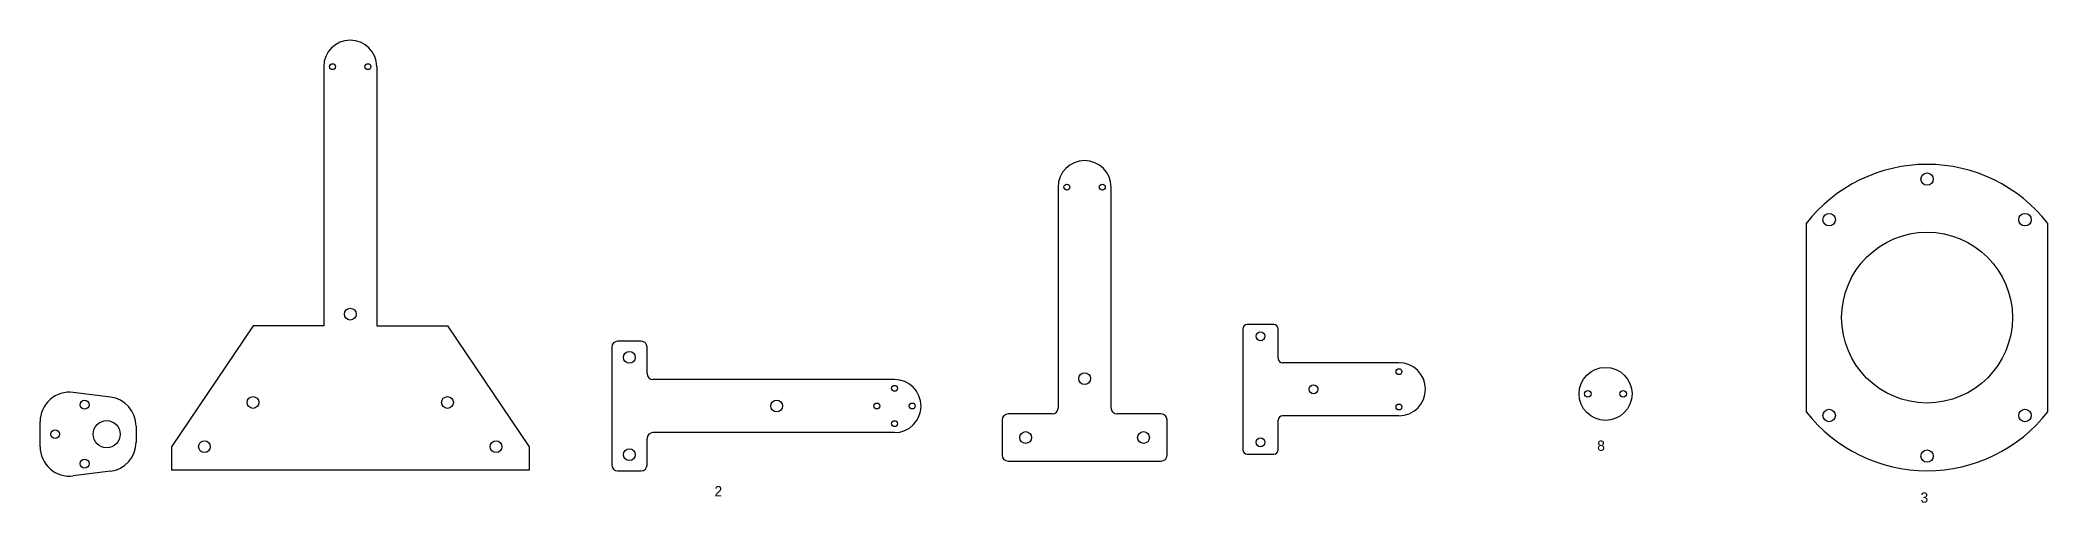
# Model space of a CAD drawing. Header units: millimetres. Extents: x -28 to 654, y -23 to 134.
import ezdxf

# ---------------------------------------------------------------- set-up
doc = ezdxf.new("R2010")
doc.units = ezdxf.units.MM

msp = doc.modelspace()

# ---------------------------------------------------------------- linework, layer by layer
at = {"color": 7, "linetype": 'Continuous', "lineweight": 25}
for p, q in [((68.68, 124.76), (68.68, 36.76)), ((86.68, 124.76), (86.68, 36.76)), ((317.98, 83.87), (317.98, 8.87)), ((335.98, 8.87), (335.98, 83.87)), ((571.97, 71.57), (571.97, 7.6)), ((653.97, 7.6), (653.97, 71.57)), ((44.68, 36.76), (16.98, -4.24)), ((68.68, 36.76), (44.68, 36.76)), ((86.68, 36.76), (110.68, 36.76)), ((110.68, 36.76), (138.37, -4.24)), ((380.69, 35.74), (380.69, -5.26)), ((391.19, 37.24), (382.19, 37.24)), ((392.69, 25.74), (392.69, 35.74)), ((166.45, 29.56), (166.45, -10.44)), ((176.45, 31.56), (168.45, 31.56)), ((178.45, 20.56), (178.45, 29.56)), ((433.69, 24.24), (394.19, 24.24)), ((-3.75, 12.6), (-16.34, 14.18)), ((262.45, 18.56), (180.45, 18.56)), ((315.98, 6.87), (300.98, 6.87)), ((352.98, 6.87), (337.98, 6.87)), ((-27.59, -4.26), (-27.59, 4.26)), ((5, 2.68), (5, -2.68)), ((262.45, 0.56), (180.45, 0.56)), ((298.98, 4.87), (298.98, -7.13)), ((354.98, -7.13), (354.98, 4.87)), ((392.69, -5.26), (392.69, 4.74)), ((433.69, 6.24), (394.19, 6.24)), ((16.98, -4.24), (16.98, -12.24)), ((138.37, -4.24), (138.37, -12.24)), ((178.45, -10.44), (178.45, -1.44)), ((382.19, -6.76), (391.19, -6.76)), ((-3.75, -12.6), (-16.34, -14.18)), ((138.37, -12.24), (16.98, -12.24)), ((168.45, -12.44), (176.45, -12.44)), ((300.98, -9.13), (352.98, -9.13))]:
    msp.add_line(p, q, dxfattribs=at)
for centre, radius in [((71.68, 124.76), 1), ((83.68, 124.76), 1), ((612.97, 86.58), 2.1), ((320.98, 83.87), 1), ((332.98, 83.87), 1), ((579.74, 72.82), 2.1), ((612.97, 39.58), 29), ((646.21, 72.82), 2.1), ((77.68, 40.76), 2), ((386.69, 33.24), 1.5), ((172.45, 26.06), 2), ((326.98, 18.87), 2), ((433.69, 21.24), 1), ((503.82, 13.68), 9), ((262.45, 15.56), 1), ((404.69, 15.24), 1.5), ((497.82, 13.68), 1.1), ((509.82, 13.68), 1.1), ((-12.5, 10), 1.5), ((44.68, 10.76), 2), ((110.68, 10.76), 2), ((222.45, 9.56), 2), ((256.45, 9.56), 1), ((268.45, 9.56), 1), ((433.69, 9.24), 1), ((579.74, 6.35), 2.1), ((646.21, 6.35), 2.1), ((-22.5, 0), 1.5), ((-5, 0), 4.6), ((262.45, 3.56), 1), ((306.98, -1.13), 2), ((346.98, -1.13), 2), ((28.18, -4.24), 2), ((127.18, -4.24), 2), ((172.45, -6.94), 2), ((386.69, -2.76), 1.5), ((612.97, -7.42), 2.1), ((-12.5, -10), 1.5)]:
    msp.add_circle(centre, radius, dxfattribs=at)
for centre, radius, start, end in [((77.68, 124.76), 9, 0, 180), ((326.98, 83.87), 9, 0, 180), ((612.97, 39.58), 52, 37.95803, 142.04197), ((382.19, 35.74), 1.5, 90, 180), ((391.19, 35.74), 1.5, 0, 90), ((168.45, 29.56), 2, 90, 180), ((176.45, 29.56), 2, 0, 90), ((180.45, 20.56), 2, 180, 270), ((394.19, 25.74), 1.5, 180, 270), ((433.69, 15.24), 9, 270, 90), ((-17.59, 4.26), 10, 82.84293, 180), ((262.45, 9.56), 9, 270, 90), ((-5, 2.68), 10, 0, 82.84293), ((300.98, 4.87), 2, 90, 180), ((315.98, 8.87), 2, 270, 0), ((337.98, 8.87), 2, 180, 270), ((352.98, 4.87), 2, 0, 90), ((612.97, 39.58), 52, 217.95803, 322.04197), ((180.45, -1.44), 2, 90, 180), ((394.19, 4.74), 1.5, 90, 180), ((-17.59, -4.26), 10, 180, 277.15707), ((-5, -2.68), 10, 277.15707, 0), ((382.19, -5.26), 1.5, 180, 270), ((391.19, -5.26), 1.5, 270, 0), ((168.45, -10.44), 2, 180, 270), ((176.45, -10.44), 2, 270, 0), ((300.98, -7.13), 2, 180, 270), ((352.98, -7.13), 2, 270, 0)]:
    msp.add_arc(centre, radius, start, end, dxfattribs=at)

# ---------------------------------------------------------------- texts
at = {"char_height": 3.5, "attachment_point": 1}
for s, insert in [('8', (500.99, -2.15)), ('2', (201.33, -17.61)), ('3', (610.75, -19.75))]:
    msp.add_mtext_dynamic_manual_height_columns(s, width=17.2878, gutter_width=17.5, heights=[0], dxfattribs=dict(at, insert=insert))

doc.saveas('drawing.dxf')
